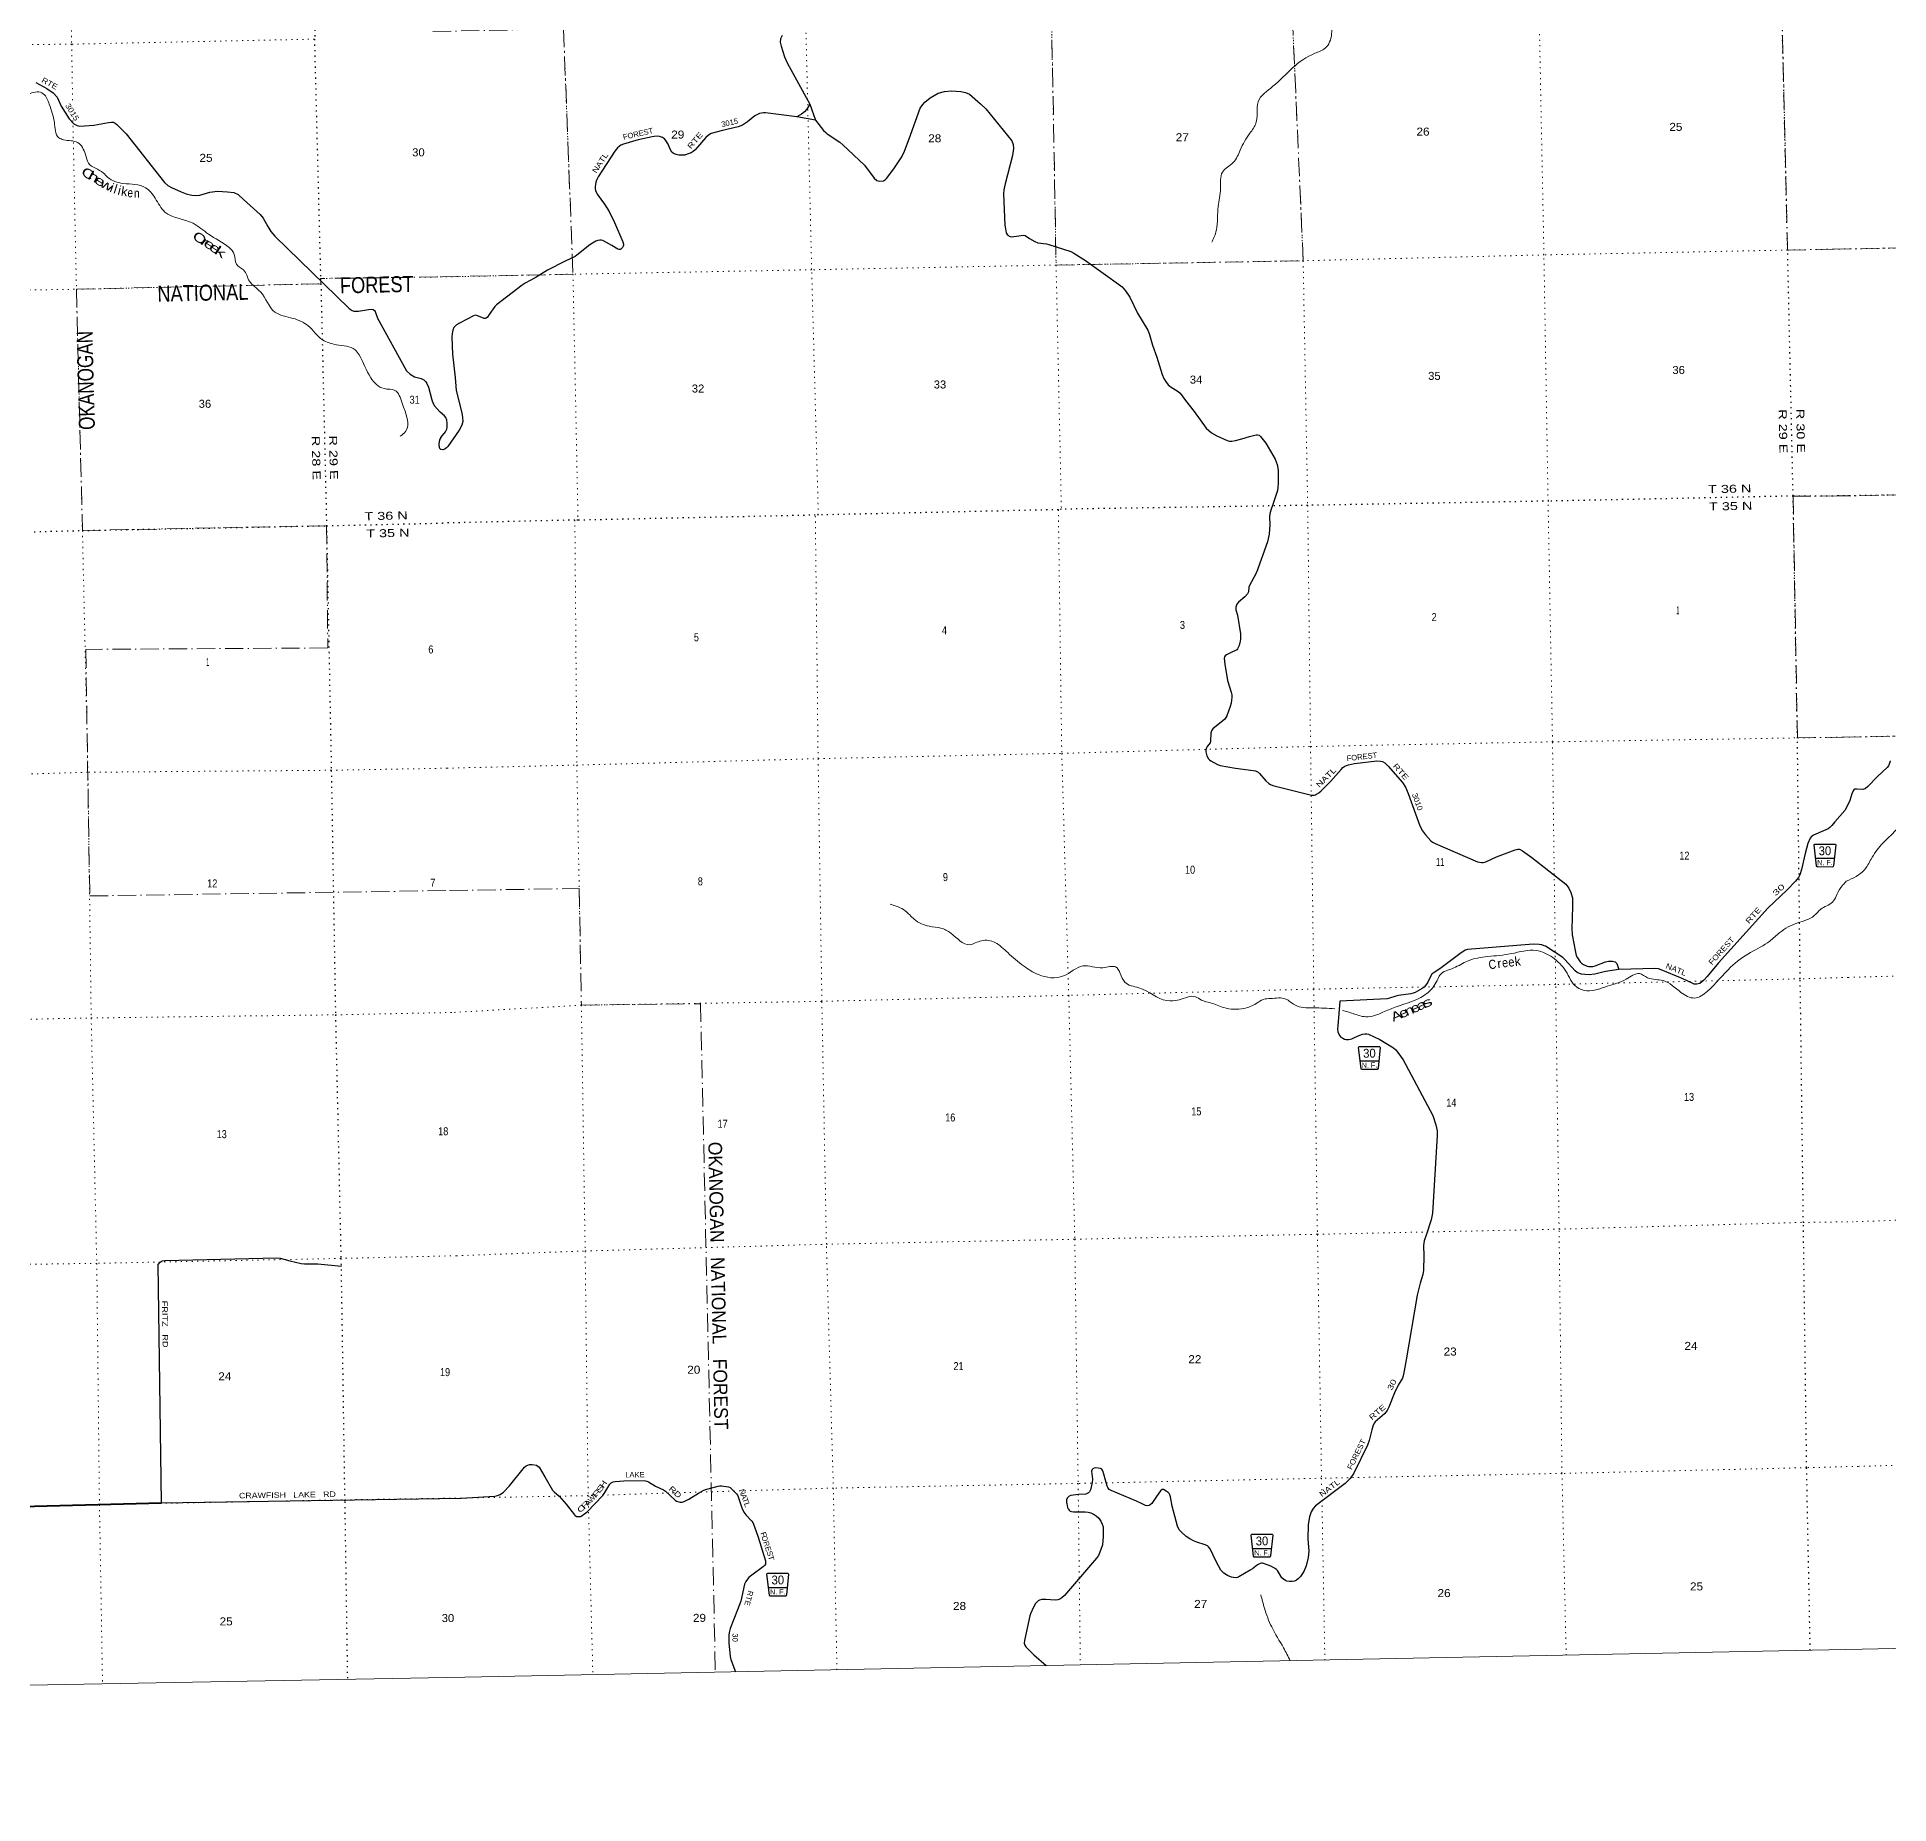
# Model space of a CAD drawing. Header units: feet. Extents: x 242557 to 489137, y 368785 to 557307.
# Drawn here: x 418652 to 459159, y 368785 to 407420 of the extents above; entities that cross this region are included whole.
import ezdxf
from ezdxf.enums import TextEntityAlignment as Align

# ---------------------------------------------------------------- set-up
doc = ezdxf.new("R2010")
doc.units = ezdxf.units.FT
doc.header["$LTSCALE"] = 80
doc.linetypes.add('DOT_DASHED', pattern=[7.7, 5, -1.2, 0.3, -1.2])
doc.linetypes.add('DOTTED', pattern=[1.5, 0.3, -1.2])
for name, color, linetype, lineweight in [('26', 7, 'Continuous', 40), ('29', 7, 'Continuous', 25), ('30', 7, 'Continuous', 35), ('39', 7, 'Continuous', 13), ('4', 7, 'Continuous', 13), ('41', 7, 'Continuous', 13), ('44', 7, 'DOT_DASHED', 13), ('6', 7, 'DOTTED', 25), ('7', 7, 'DOTTED', 13)]:
    doc.layers.add(name, color=color, linetype=linetype, lineweight=lineweight)

msp = doc.modelspace()

# ---------------------------------------------------------------- linework, layer by layer
at = {"layer": '26'}
msp.add_lwpolyline([(414427.84, 375190.8), (421376.41, 375369.03)], dxfattribs=at)
at = {"layer": '29'}
msp.add_line((421376.41, 375369.03), (427927.47, 375473.75), dxfattribs=at)
for points in [[(434946.5, 407453.34), (434915.72, 407379.77), (434909.16, 407306.49), (434931.14, 407218.6), (434999.1, 406984.37), (435057.66, 406856.54), (435556.65, 405949.43)], [(418622.11, 406422.55), (418864.08, 406291.97), (419005.15, 406203.56), (419093.38, 406108.4), (419179.66, 405911.5), (419355.18, 405628.96), (419454.87, 405523.8), (419530.62, 405485.91), (419589.8, 405471.85), (419896.27, 405491.15), (420211.63, 405553.21), (420278.58, 405559.34), (420316.45, 405559.34), (420363.78, 405538.01), (420396.65, 405509.47), (420598.33, 405302.65), (421442.01, 404236.27), (421514.13, 404173.77), (421589.88, 404131.14), (421802.9, 404036.4), (421916.51, 403993.76), (422034.86, 403965.34), (422148.62, 403957), (422210.01, 403960.61), (422431.42, 404027.98), (422598.19, 404050.61), (422820.94, 404038.19), (422956.69, 404022.96), (423052.65, 403979.55), (423168.96, 403871.09), (423535.71, 403538.97), (423597.05, 403460.86), (423696.48, 403278.11), (423762.74, 403167.16), (423849.79, 403067.51), (425477.46, 401482.2), (425547.42, 401442.9), (425582.93, 401427.52), (425618.43, 401423.96), (425682.93, 401429.1), (425900.05, 401465.34), (425968.74, 401471.33), (426006.62, 401464.22), (426032.65, 401444.1), (426049.22, 401419.22), (426101.33, 401272.66), (426735.24, 400123.83), (426811.38, 400047.86), (426908.61, 399990.75), (427057.14, 399951.73), (427109.61, 399924.7), (427152.22, 399877.33), (427180.62, 399844.17), (427211.9, 399761.38), (427290.23, 399487.41), (427317.9, 399408.37), (427346.41, 399356.09), (427470.18, 399217.18)], [(435556.65, 405949.43), (435678.84, 405601.38), (435267.58, 405676.73)], [(435556.65, 405949.43), (435486.7, 405845.11), (435434.86, 405786.45), (435373.09, 405736.16), (435267.58, 405676.73)], [(435678.84, 405601.38), (435856.01, 405379.78), (435903.35, 405332.41), (435933.21, 405303.5), (436209.47, 405119.34), (436279.7, 405060.03), (436750.52, 404621.42), (436960.26, 404334.4), (437018.2, 404286.71), (437048.97, 404272.5), (437084.72, 404269.21), (437164.96, 404277.24), (437202.83, 404298.55), (437232.95, 404323.86), (437391.99, 404540.4), (437567.34, 404803.05), (437628.31, 404924.73), (437727.77, 405192.13), (437970.35, 405861.44), (438026.53, 405947.05), (438069.14, 405994.42), (438189.74, 406087.75), (438362.64, 406193.38), (438501.68, 406229.8), (438651.42, 406240.75), (438859.71, 406226.54), (438959.12, 406207.59), (439043.85, 406168.22), (439288.25, 405962.96), (439404.11, 405849.95), (439972.97, 405151.94), (440005.33, 405068.33), (440010.75, 404983.33), (439987.63, 404831.19), (439824.75, 404212.58), (439797.03, 404080.66), (439792.96, 403991.52), (439823.15, 403307.61), (439829.34, 403272.83)], [(435267.58, 405676.73), (434582.52, 405762.22), (434539.91, 405759.84), (434452.79, 405744.82), (434407.36, 405724.32), (434352.89, 405695.57), (434190.05, 405565.78), (434085.45, 405494.57), (433988.43, 405457.12), (433644.91, 405378.83), (433400.1, 405309.36), (433337.49, 405274.3), (433280.77, 405223.2), (433044.1, 404953.99), (433003.75, 404920.21), (432958.78, 404890.6), (432874.55, 404856.33), (432819.13, 404839.68), (432774.15, 404833.75), (432693.3, 404837.12), (432629.77, 404849.15), (432570.59, 404876.39), (432537.45, 404904.81), (432496.79, 404970.99), (432454.29, 405074.84), (432407.28, 405157.06), (432376.5, 405192.59), (432334.18, 405222.97), (432267.61, 405248.25), (432213.18, 405251.8), (432152.02, 405248.17), (432104.3, 405241.15), (431800.38, 405171.67), (431479.42, 405077.72), (431423.39, 405052.05), (431351.6, 404999.56), (431290.73, 404927.14), (430924.84, 404365.47), (430897.14, 404306.77), (430875.84, 404244), (430862.71, 404147.6), (430861.64, 404103.08), (430868.74, 404063.99), (430906.46, 403983.19), (431060.25, 403767.32), (431164.46, 403606.63), (431280.51, 403361.43), (431464.79, 402938.36), (431477.06, 402891.59), (431477.06, 402870.27), (431472.33, 402846.59), (431459.13, 402821.05), (431439.19, 402794.48), (431413.15, 402777.9), (431384.75, 402773.17), (431357.04, 402779.81), (431226.2, 402860.99), (431026.2, 402968.51), (430991.83, 402978.04), (430963.43, 402976.86), (430918.45, 402969.75), (430875.12, 402954.18), (430797.74, 402915.28), (430739.4, 402879.68), (430461.63, 402648.82), (430419.78, 402620.27), (430199.88, 402517.16), (429815.46, 402320.78), (429756.55, 402286.6), (429549.42, 402151.53), (429330.23, 402041.3), (429261.93, 401998.05), (428700.62, 401566.41), (428666.11, 401526.9), (428544.57, 401351.8), (428501.79, 401297.59), (428475.76, 401273.9), (428451.47, 401266.38), (428428.42, 401269.17), (428311.2, 401314.97), (428265.1, 401330.75), (428236.69, 401335.49), (428201.99, 401326.06), (428056.23, 401249.26), (427892.33, 401161.81)], [(439829.34, 403272.83), (439852.82, 403140.79), (439872.77, 403101.28), (439891.71, 403085.88), (439917.75, 403065.75), (439955.54, 403052.77), (440076.32, 403068.27), (440231.27, 403090.79), (440265.68, 403083.51), (440361.94, 403017.69), (440478.72, 402947.32), (440545.56, 402921.83), (440729.62, 402895.22), (440784.58, 402880.04), (441262.01, 402727.77), (441330.83, 402692.71), (441582.9, 402532.74), (442355.74, 401982.16), (442383.92, 401955.24), (442422.01, 401915.84), (442462.25, 401870.84), (442556.03, 401731.81), (442724.62, 401385.06), (442946.24, 401011.52), (442975.89, 400941.2), (443051.96, 400679.18), (443144.09, 400419.17), (443258.79, 400042.64), (443300.18, 399957.09), (443335.68, 399897.87), (443394.85, 399814.97), (443435.81, 399776.92), (443613.62, 399668.78), (443655.22, 399630.23), (443775.11, 399471.31), (443961.67, 399232.12), (444225.48, 398867.84), (444339.27, 398765.71), (444459.09, 398696.63), (444680.12, 398599.91), (444736.93, 398585.7), (444788.35, 398584.65), (444864.74, 398595.17), (445001.26, 398635.05), (445173.37, 398684.29)], [(427892.33, 401161.81), (427827.21, 401127.06), (427808.75, 401113.06), (427770.4, 401070.21), (427748.29, 401010.37), (427730.16, 400937.57), (427727.2, 400858.29), (427740.96, 400482.97), (427795.75, 399977.51), (427815.71, 399693.26), (427944.84, 399204.01), (427959.76, 399100.8), (427962.13, 399013.16), (427946.33, 398935.41), (427885.99, 398826.66), (427639, 398470.31), (427609.46, 398439.99), (427576.32, 398415.11), (427552.65, 398402.09), (427528.98, 398397.35), (427485.84, 398404.41)], [(427480.87, 398662.07), (427583.42, 398789.34), (427617.09, 398849.44), (427626.02, 398892.37), (427626.02, 398970.53), (427614.18, 399041.58), (427595.25, 399100.8), (427566.84, 399136.32), (427470.18, 399217.18)], [(427480.87, 398662.07), (427460.33, 398623.54), (427446.13, 398576.17), (427442.68, 398510.91), (427450.87, 398444.72), (427457.97, 398429.32), (427485.84, 398404.41)], [(445173.37, 398684.29), (445314.28, 398724.6), (445347.6, 398723.08), (445380.74, 398713.6), (445413.99, 398684.97), (445530.06, 398536.73), (445735.04, 398186.96), (445778.39, 398071.74), (445798.52, 397946.35), (445802.06, 397673.82), (445792.6, 397569.61), (445781.37, 397503.51), (445684.64, 397201.86), (445636.38, 397072.22), (445614.15, 396997.89), (445607.97, 396925.37), (445614.92, 396763.6), (445603.24, 396551.14), (445568.25, 396382.56), (445323.66, 395713.18), (445158.54, 395399.51), (445146.66, 395290.1), (445129.84, 395243.71), (445070.19, 395180.91), (444931.27, 395065.93), (444893.14, 395016.33), (444873.04, 394953.2), (444874.2, 394897.91), (444908.92, 394778.47), (444971.72, 394374.23), (444978.35, 394254.86), (444971.25, 394209.86), (444942.73, 394114.87), (444926.28, 394068.92), (444912.08, 394039.32), (444892.15, 394022.56), (444756.27, 393956.14), (444665.91, 393914.97), (444636.57, 393888.15), (444623.31, 393866.42), (444618.57, 393839.18), (444634.16, 393710.33), (444694.03, 393350.44), (444773.89, 393098.17), (444784.26, 393036.26), (444784.26, 392980.59), (444779.53, 392920.2), (444768.74, 392857.66), (444746.39, 392780.46), (444673.01, 392576.77), (444656.44, 392541.24), (444624.71, 392500.14), (444447.92, 392361.88), (444370.04, 392290.17), (444344, 392252.28), (444324.07, 392200.86), (444319.57, 392027.02), (444308.5, 391990.56), (444249.32, 391909.92), (444220.93, 391855.56), (444216.19, 391827.14), (444215.37, 391793.84), (444242.23, 391701.6), (444277.73, 391640.02), (444299.04, 391617.53), (444324.37, 391596.92), (444469.46, 391515.68), (444528.32, 391493.55), (444866.68, 391430.3), (445253.12, 391384.56), (445300.27, 391372.4), (445331.05, 391360.55), (445359.45, 391343.97), (445389.72, 391317.69), (445526.3, 391153.86), (445591.41, 391095.28), (445629.28, 391073.96), (445683.82, 391051.21), (446525.62, 390846.52), (446566.61, 390843.04), (446583.18, 390845.41), (446613.95, 390850.14), (446639.99, 390864.36), (446684.96, 390892.78), (446737.7, 390937.29), (446945.36, 391145.09), (447177.39, 391404.98)], [(447177.39, 391404.98), (447212.8, 391444.64), (447257.48, 391474.99), (447293.28, 391493.21), (447340.62, 391509.79), (447470.18, 391535.48), (447956.04, 391590.31), (448036.25, 391587.68), (448081.49, 391576.1), (448131.19, 391547.68), (448204.06, 391475.22), (448518.22, 391116.39), (448580.92, 391019.51), (448642.17, 390879.49), (448894.91, 390169.5), (448952.55, 390066.19), (449024.04, 389975.16), (449139.54, 389845.92), (449175.04, 389817.5), (449231.84, 389783.03), (450160.29, 389388.87), (450202.32, 389375.77), (450244.92, 389368.67), (450285.16, 389368.67), (450341.96, 389387.89), (450577.99, 389491.45), (450986.51, 389648.32), (451037.87, 389663.55), (451073.37, 389658.82), (451094.67, 389654.08), (451144.39, 389626.48)], [(459182.59, 391590.3), (459182.52, 391589.95), (459165.59, 391520.95), (459146.66, 391481.87), (459118.07, 391445.1), (458907.06, 391250.49), (458698.46, 391029.68), (458635.38, 390982.1), (458611.71, 390972.62), (458584.35, 390968.54), (458455.48, 390977.36), (458414.82, 390970.78), (458391.57, 390956.04), (458377.37, 390939.46), (458347.7, 390870.3), (458303.99, 390723.92), (458276.11, 390662.68), (458191.84, 390508.89)], [(458191.84, 390508.89), (457975.46, 390262.03), (457906.83, 390178.69), (457869.06, 390135.84), (457831.09, 390107.64), (457725.2, 390065.16), (457505.13, 389970.12), (457461.84, 389941.84), (457433.44, 389899.21), (457387.75, 389789.09), (457325.71, 389567.18), (457248.12, 389217.59), (457210.94, 389098.65), (457182.54, 389044.17), (457116.09, 388963.42), (456934.37, 388770.48), (456510.62, 388372.82), (456303.37, 388144.83), (455431.19, 387175.11), (455185.06, 386875.33), (455109.07, 386798.81), (455019.12, 386727.75), (454957.58, 386708.81), (454900.77, 386713.54), (454857.07, 386728.8), (454636.89, 386835.75), (454176.91, 387022.85), (454114.94, 387042.76), (454041.14, 387049.35), (453248.35, 387029.18)], [(451144.39, 389626.48), (451349.17, 389482.74), (452087.87, 388893.4), (452157.44, 388810.88), (452200.04, 388716.14), (452237.92, 388597.72), (452237.92, 388498.24), (452238.65, 388431.02), (452230.54, 388137.9), (452222.63, 387933.67), (452233.18, 387792.42), (452299.93, 387412.68), (452320.77, 387336.48), (452346.8, 387285.55), (452403.17, 387201.46), (452432.02, 387168.32), (452474.61, 387138.71), (452558.51, 387106.83), (452597.71, 387097.26), (452649.77, 387096.07), (452680.55, 387097.26), (452735.98, 387113.82), (452960.28, 387198.87), (453023.76, 387213.32), (453111.36, 387213.2), (453170.5, 387195.55), (453203.21, 387163.25), (453248.35, 387029.18)], [(449774.1, 387375.31), (449769.79, 387372.17), (449334.54, 387042.86), (449186.91, 386951.59), (449170.34, 386937.38), (449153.43, 386918.62), (449074.08, 386752.79), (449023.59, 386679.21), (448990.45, 386643.68), (448945.74, 386613.86), (448796.36, 386529.99), (448753.75, 386513.41), (448699.91, 386495.89), (448429.48, 386462.49), (448373.88, 386450.4), (448237.76, 386403.28), (448183.33, 386392.55), (447145.07, 386335.22), (447102.75, 385800.6)], [(451288.37, 387577), (449939.42, 387465.79), (449899.37, 387456.09), (449887.53, 387450.16), (449863.86, 387440.69), (449774.1, 387375.31)], [(453248.35, 387029.18), (452956.61, 386984.66), (452727.6, 386931.79), (452602.45, 386917.24), (452507.82, 386921.6), (452434.39, 386931.45), (452387.05, 386945.66), (452342.08, 386966.98), (452298.35, 386998.55), (452071.15, 387250.74), (452027.27, 387291.47), (451643.82, 387540.16), (451618.93, 387551.17), (451565.71, 387570.95), (451511.27, 387580.43), (451386.13, 387585.06), (451288.37, 387577)], [(447102.75, 385800.6), (447096.99, 385727.9), (447103.99, 385669.05), (447118.19, 385628.78), (447148.96, 385581.41), (447173.22, 385554.3), (447210.5, 385526.94), (447248.37, 385507.99), (447283.88, 385503.25), (447339.79, 385502.4), (447406.96, 385515.09), (447442.46, 385526.94), (447552.07, 385583.08), (447643.66, 385616.94), (447691, 385624.05), (447738.96, 385622.65), (447771.47, 385614.57), (448021.96, 385503.32), (448322.51, 385315.8), (448372.69, 385272.33), (448420.03, 385215.48), (448529.66, 385056.98), (449184.43, 383837.1), (449249.17, 383632.89), (449274.51, 383505.4), (449274.07, 383403.31), (449175.1, 381700.58), (449148.46, 381559.66), (449043.98, 381241.63), (448990.47, 381098.98), (448976.42, 380993.31), (448985.06, 380769.34), (448977.41, 380454.02), (448962.07, 380362.36), (448904.5, 380171.21), (448839.25, 379908.82), (448597.41, 378497.61)], [(421376.41, 375369.03), (421303.67, 380582.48), (421341.39, 380634.47), (421388.73, 380662.89), (421446.63, 380670.56), (423899, 380728), (423968.71, 380719.73), (424177.5, 380663.42), (424427.9, 380606.05), (424502.47, 380598.53), (424631.46, 380591.84), (424730.75, 380596.78), (424792.41, 380596.57), (425309.88, 380543.22)], [(448597.41, 378497.61), (448541.87, 378173.48), (448517.08, 378093.31), (448425.57, 377939.95), (448342.19, 377774), (448219.39, 377463.54), (448185.71, 377387.49), (448125.55, 377315.48), (447923.29, 377140.15), (447906.4, 377117.48), (447878, 377065.37), (447848.18, 376964.33), (447786.34, 376732.33), (447754.91, 376627.2), (447453.82, 376020.1), (447371.46, 375902.43), (447264.78, 375790.6), (446618.86, 375301.88), (446566.69, 375246.34), (446522.59, 375173.96), (446486.22, 375061.6), (446457.71, 374893.39), (446448, 374580.03), (446467.68, 374309.92), (446453.08, 374171.03), (446410.47, 373993.4), (446359.68, 373868.57), (446287.39, 373761.28), (446241.8, 373711.76), (446199.82, 373679.57), (446154.84, 373657.07), (446105.14, 373646.41), (446047.38, 373645.72), (445991.52, 373658.26), (445956.01, 373671.28), (445922.88, 373691.42), (445882.13, 373731.99), (445783.23, 373888), (445759.42, 373908.33), (445716.95, 373942.48), (445638.84, 373981.71), (445496.82, 374037.22), (445459.87, 374047.4), (445432.92, 374049.06), (445402.14, 374044.33), (445343.54, 374011.83), (445238.82, 373925.9), (445188.53, 373894.38), (444938.23, 373749.45), (444909.82, 373737.61), (444883.79, 373731.69), (444819.88, 373737.61), (444777.27, 373747.08), (444688.24, 373783.42), (444611.58, 373829.98), (444571.35, 373865.51), (444544.59, 373898.57), (444445.93, 374083.66), (444314.98, 374366.83), (444277.84, 374409.09), (444256.54, 374428.04), (444204.27, 374450.58), (444019.38, 374510.05), (443948.84, 374538.18), (443868.36, 374583.18), (443786.69, 374636.85), (443681.37, 374727.66), (443636.4, 374782.13), (443596.38, 374861.79), (443478.41, 375298.83), (443442.04, 375497.78), (443418.65, 375562.56), (443394.98, 375595.72), (443352.64, 375624.56), (443288.46, 375659.67), (443260.06, 375659.67), (443227.29, 375635.19), (443139.05, 375509.5), (443035.29, 375353.09), (442999.69, 375323.34), (442978.39, 375311.5), (442940.52, 375304.39), (442894.83, 375312.8), (442821.16, 375347.25)], [(427927.47, 375473.75), (428661.74, 375518.22), (428723.28, 375527.7), (428781.85, 375552.08), (428855.83, 375603.49), (428983.87, 375739.53), (429316.6, 376146.76), (429352.9, 376177.86), (429386.04, 376195.62), (429426.27, 376206.28), (429482.9, 376205.95), (429575.39, 376190.89), (429606.17, 376173.12), (429631.44, 376147.49), (429756.87, 375936.89), (429928.08, 375647.31), (429961.35, 375611.35), (430072.35, 375513.46), (430227.28, 375340.04), (430409.73, 375104.78), (430422.79, 375089.52), (430453.56, 375072.94), (430511.37, 375069.25), (430536.4, 375072.94), (430571.91, 375089.52), (430686.89, 375171.12), (431030.67, 375532.2), (431073.71, 375594.01), (431183.07, 375776.83), (431208.63, 375804.81), (431227.56, 375816.66), (431253.6, 375828.5), (431298.9, 375836.63), (431488.27, 375854.05), (431928.2, 375855.74), (431991.04, 375843.88), (432027.61, 375827.32), (432180.96, 375736.08), (432351.89, 375655.6), (432395.17, 375624.92), (432611.07, 375431), (432640.67, 375409.27), (432688.01, 375387.95), (432718.78, 375380.85), (432765.45, 375382.8), (432808.72, 375395.06), (432905.33, 375451.35), (433120.7, 375578.57), (433237.15, 375646.12), (433304.49, 375670.57), (433547.23, 375737.31), (433585.11, 375740.86), (433621.96, 375740.05), (433779.2, 375718.36), (433809.97, 375704.15), (433837.02, 375685.48), (433951.99, 375566.77), (433970.94, 375533.62), (433986.07, 375503.82), (434065.68, 375263.65), (434112.96, 375168.86), (434153.64, 375108.56), (434287.74, 374966.88), (434307.05, 374939.11), (434346.71, 374847.34), (434426.03, 374621.31), (434586.12, 374098.59), (434588.73, 374049.73), (434584, 374026.04), (434572.16, 374004.73), (434542.26, 373974.15), (434257.95, 373764.2), (434224.22, 373733.53), (434188.71, 373696.82), (434155.57, 373647.08), (434128.3, 373590.9), (434043.14, 373216.86), (433972.28, 373031.06), (433809.19, 372618.47), (433791.07, 372531.5), (433786.33, 372465.18), (433785.32, 372306.74), (433814.74, 372009.24), (433829.1, 371944.38), (433925.66, 371675.65)], [(442821.16, 375347.25), (442703.27, 375402.37), (442143.37, 375639.19), (442102.61, 375663.23), (442086.04, 375682.18), (442071.84, 375701.13), (442058.63, 375735.8), (441986.63, 375998.39), (441965.33, 376068.25), (441939.29, 376106.15), (441911.4, 376123.54), (441812.27, 376134.9), (441773.6, 376127.46), (441745.2, 376110.88), (441731, 376096.67), (441718.88, 376063.61), (441734.54, 375890.34), (441728.63, 375814.82), (441690.98, 375652.79), (441674.19, 375608.76), (441652.89, 375589.81), (441619.75, 375570.86), (441589.93, 375561.09), (441422.68, 375548.32), (441267.07, 375527.04), (441229.2, 375515.2), (441205.78, 375495.8), (441184.23, 375470.2), (441172.39, 375434.67), (441172.39, 375377.83), (441174.43, 375351.51), (441193.69, 375268.88), (441205.53, 375238.08), (441210.26, 375230.98), (441224.47, 375212.03), (441252.87, 375188.35), (441276.54, 375178.87), (441321.42, 375171.81), (441575.71, 375172.86), (441641.06, 375168.22), (441700.23, 375154.01), (441772.66, 375115.76), (441820.95, 375082.95), (441873.02, 375030.85), (441920.36, 374969.27), (441950.65, 374900.57), (441967.7, 374846.1), (441970.07, 374786.89), (441968.19, 374636.45), (441953.5, 374452.93), (441921.59, 374350.34), (441887.22, 374256.34), (441868.29, 374217.27), (441822.61, 374157.7), (441122.77, 373346.31), (441068.26, 373294.73), (441025.65, 373266.31), (440980.68, 373247.36), (440923.05, 373243.76), (440716.92, 373256.18), (440630.37, 373254.47), (440580.66, 373242.63), (440546.04, 373223.11)], [(440546.04, 373223.11), (440493.08, 373169.2), (440445.86, 373089.02), (440380.31, 372939.73), (440367.64, 372895.64), (440246.89, 372360.32), (440244.56, 372303.51), (440246.93, 372277.46), (440258.76, 372253.77), (440280.05, 372219.85), (440453.22, 372042.91), (440722.7, 371811.46)]]:
    msp.add_lwpolyline(points, dxfattribs=at)
at = {"layer": '30', "lineweight": 25}
for p, q in [((457559.96, 389463.11), (457965.03, 389463.11)), ((447596.21, 385035.08), (448001.28, 385035.08)), ((445246.56, 374370.95), (445651.63, 374370.95)), ((434655.46, 373518.17), (435060.53, 373518.17))]:
    msp.add_line(p, q, dxfattribs=at)
for points in [[(457605.81, 389272.56), (457586.83, 389274.67), (457575.59, 389294.36), (457520.06, 389755.02), (457525.68, 389766.27), (457539.74, 389774.71), (457981.14, 389773.3), (457988.17, 389769.08), (457995.2, 389753.61), (457948.1, 389299.99), (457938.96, 389281), (457928.43, 389271.85)], [(447642.06, 384844.53), (447623.08, 384846.64), (447611.84, 384866.33), (447556.31, 385326.99), (447561.93, 385338.24), (447575.99, 385346.68), (448017.39, 385345.27), (448024.42, 385341.05), (448031.45, 385325.58), (447984.35, 384871.96), (447975.21, 384852.97), (447964.68, 384843.82)], [(445292.41, 374180.4), (445273.43, 374182.51), (445262.19, 374202.2), (445206.66, 374662.86), (445212.28, 374674.11), (445226.34, 374682.55), (445667.74, 374681.14), (445674.77, 374676.92), (445681.8, 374661.45), (445634.7, 374207.83), (445625.56, 374188.84), (445615.03, 374179.69)], [(434701.31, 373327.62), (434682.33, 373329.73), (434671.09, 373349.42), (434615.56, 373810.08), (434621.18, 373821.33), (434635.24, 373829.77), (435076.64, 373828.36), (435083.67, 373824.14), (435090.7, 373808.67), (435043.6, 373355.05), (435034.46, 373336.06), (435023.93, 373326.91)]]:
    msp.add_lwpolyline(points, close=True, dxfattribs=at)
at = {"layer": '39'}
for points in [[(453868.78, 417081.84), (453993.49, 416910.76), (453997.96, 416863.85), (453847.8, 416571.55), (453647.01, 416368), (453474.08, 416258.24), (453291.94, 416113.84), (452865.95, 416021.65), (452716.02, 415882.16), (452563.86, 415673.83), (452215.75, 415462.34), (451919, 415373.57), (451662.53, 415289.91), (451540.81, 415076.32), (451407.25, 414929.17), (451198.48, 414567.63), (450870.61, 414200.92), (450730.34, 413770.4), (450668.03, 413526.02), (450589.62, 413202.32), (450337.17, 412965.04), (450160.66, 412683.25), (449920.6, 412436.18), (449708.32, 412054.33), (449351.68, 411474.46), (449200.82, 410985), (449108.74, 410489), (449070.28, 410028.82), (448894.62, 409791.55), (448745.55, 409619.71), (448705.41, 409454.8), (448736.57, 409036.91), (448496.56, 408787.82), (448402.16, 408534.5), (448264.13, 408326.54), (447919.17, 408226.39), (447632.84, 408202.63), (447436.89, 408045.73), (447181.16, 408010.64), (446999.46, 407850.08), (446968.55, 407487.18), (446825.2, 407173.9), (446601.73, 407064.82), (446113, 406744.42), (445685.01, 406342.7), (445362.41, 406006.47), (445337.09, 405738.79), (445314.06, 405537.92), (445182.36, 405320.02), (444967.79, 404948.22), (444817.27, 404677.23), (444580.29, 404466.65), (444539.23, 404105.51), (444484.84, 403713.68), (444447.75, 403200.93), (444395.39, 403039.74), (444349.58, 402937.39)], [(412157.79, 407133.99), (412410.88, 407020.37), (412786.19, 407134.12), (413035.77, 407087.19), (413203.05, 407287.26), (413617.83, 407262.3), (413878.79, 407067.93), (414248.51, 406708.1), (414477.57, 406494.8), (414899.85, 406405.26), (415175.41, 406371.06), (415392.94, 406402.31), (415592.26, 406344.13), (415887.11, 406350.83), (416199.18, 406220.35), (416595.9, 406008.84), (417039.28, 405879.31), (417328.2, 405970.86), (417576.12, 406178.83), (417716.02, 406157.74), (417976.1, 406092.84), (418503.46, 406183.74), (418652.14, 406221.52), (418788.45, 406180.11), (418918.86, 405950.4), (419030.67, 405558.4), (419129.19, 405218.71), (419233.22, 405174.54), (419539.71, 405112.72), (419709.17, 404853.54), (419778.14, 404660.88), (420100.09, 404449.69), (420199.29, 404350.78), (420531.55, 404220.75), (421026.72, 404124.78), (421233.87, 403896.82), (421448.76, 403594.17), (422064.49, 403347.17), (422401.12, 403112.03), (422852.25, 402816.78), (422964.7, 402667.59), (423011.85, 402456.22), (423166.26, 402328.22), (423296.98, 402084.35), (423536.63, 401849.03), (423851.62, 401407.03), (424250.75, 401268.41), (424581.72, 401105.98), (424895.7, 400799.51), (425201.16, 400693.16), (425607.78, 400581.01), (425697.16, 400469.74), (425950.8, 399969.69), (426240.98, 399733.49), (426478.27, 399694.38), (426640.14, 399412.78), (426714.52, 398797.37), (426597.71, 398689.5)], [(458225.36, 388959.14), (458621.26, 389209.72), (458767.77, 389442.72), (458992.51, 389761), (459527.01, 390392.03), (459579.14, 390739.52), (459622.83, 390965.38), (459764.26, 391232.61), (459877.55, 391561.71), (460055.93, 391809.82), (460137.53, 392050.98), (460344.41, 392291.86), (460557.77, 392518.77), (460646.78, 392782.4), (460794.51, 393041.73), (460906.15, 393291.88), (460955.04, 393612.98), (460969.92, 393922.93), (461094.7, 394072.33), (461249.89, 394151.84), (461291.54, 394325.79)], [(447203.46, 386137.11), (447436.93, 386068.24), (447717.68, 385996.78), (448090.96, 386095.66), (448354.82, 386205.81), (449078.84, 386526.78), (449275.35, 386790.4), (449336.68, 386909.43), (449637.75, 387065.07), (449940.94, 387216.71), (450385.01, 387313.42), (450896.61, 387377.54), (451446.49, 387446.71), (451804.18, 387292.33), (452090.8, 386996.5), (452324.23, 386648.7), (452552.73, 386565.74), (452994.73, 386664.42), (453411.01, 386819.06), (453704.89, 386940.12), (453881, 386851.73), (454218.13, 386787.84), (454608.81, 386531.17), (454905.07, 386407.53), (455184.19, 386552.47), (455695.68, 387083.84), (456129.88, 387402.8), (456549.72, 387652.6), (456769.16, 387838.44), (457161.69, 388051.11), (457525.36, 388208.4), (457665.14, 388349.65), (457921.83, 388502.09), (458003.3, 388631.68), (458107.32, 388826.59), (458152.39, 388880.38), (458225.36, 388959.14)], [(437312.69, 388456.13), (437641.73, 388315.15), (437838.56, 388130.22), (438169.99, 387975.15), (438421.62, 387935.29), (438636.68, 387825.68), (439047.45, 387573.59), (439309.88, 387661.45), (439603.91, 387622.71), (439882.57, 387399.49), (440231.69, 387109.36), (440553.93, 386919.66), (441104.38, 386889.73), (441527.04, 387109.27), (441966.63, 387068.31), (442242.97, 387087.77), (442441.59, 386757.24), (442752.09, 386629.94), (443365.65, 386350.85), (443629.93, 386367.96), (443987.91, 386434.08), (444119.11, 386362.71), (444320.78, 386301.3), (444608.43, 386197.66), (445051.43, 386181.07), (445317.41, 386287.22), (445476.69, 386378.42), (445631.81, 386396.69), (445965.55, 386385.29), (446162.96, 386254.99), (446562.69, 386192.75), (447041.86, 386172.03)], [(445419.92, 373354.26), (445498.12, 373069.1), (445658.52, 372654.63), (445914.95, 372200.23), (446061.87, 371914.17)]]:
    msp.add_spline(points, degree=3, dxfattribs=at)
at = {"layer": '4'}
msp.add_lwpolyline([(485083.98, 556942.67), (489136.84, 372822.34), (458570.27, 372170.54), (428006.14, 371560.78), (397437.89, 370993.07), (366865.59, 370467.41), (336295.9, 369983.81), (305725.57, 369542.24), (275154.65, 369142.74), (244583.23, 368785.28), (242556.67, 552939.07)], dxfattribs=at)
msp.add_lwpolyline([(485083.98, 556942.67), (489136.84, 372822.34), (458570.27, 372170.54), (428006.14, 371560.78), (397437.89, 370993.07), (366865.59, 370467.41), (336295.9, 369983.81), (305725.57, 369542.24), (275154.65, 369142.74), (244583.23, 368785.28), (242556.67, 552939.07)], dxfattribs=at)
at = {"layer": '44'}
for points in [[(440660.97, 417829.42), (440941.24, 402434.43), (446345.72, 402528.32), (446108.39, 407892.75), (456816.68, 408070.87), (456942.25, 402761.24), (457938.59, 402781.15)], [(427309.88, 407540.08), (430166.88, 407596.3), (430374.43, 402234.31), (427413.24, 402173.48)], [(457938.59, 402781.15), (461944.13, 402852.56), (462018.96, 397453.21), (458049.95, 397384.64)], [(427413.24, 402173.48), (424852.81, 402141.24), (424860.61, 402024.13), (419513.27, 401905.49), (419644.5, 396629.97), (424983.99, 396734.33), (425011.77, 394062.62), (419717.62, 394029.72), (419804.18, 388638.29), (427671.62, 388758.23)], [(458049.95, 397384.64), (457062.85, 397382.83), (457157.38, 392096.43), (458158.79, 392110.75)], [(458158.79, 392110.75), (467488.22, 392301.54), (467376.36, 397551.03), (475484.93, 397714.54), (475489.62, 397615.98), (478017.26, 397659.14), (478089.59, 393250.03), (483426.89, 393339.6), (483751.1, 382651.5), (488918.62, 382735.72)], [(427671.62, 388758.23), (430509.73, 388802.12), (430558.44, 386249.82), (433165.11, 386283.13), (433489.03, 371667.13)]]:
    msp.add_lwpolyline(points, dxfattribs=at)
at = {"layer": '6'}
for points in [[(457436.53, 372147.17), (457358.72, 376138.11), (457286.99, 381496.58), (457218.03, 386826.8), (457156.87, 392090.47), (457062.85, 397382.83), (456942.25, 402761.24), (456816.68, 408070.87), (456752.57, 413377.61), (456631.39, 418152.55)], [(424608.65, 417516.29), (424667.93, 412777.74), (424667.93, 412621.46), (424728.69, 407458.39), (424718.47, 407373.18), (424852.81, 402141.24), (424860.61, 402024.13), (424983.99, 396734.33), (425087.86, 391387.51), (425179.08, 386040.02), (425298.12, 380713.4), (425380.58, 375396.05), (425440.78, 371511.58)], [(487108.96, 398000.25), (483298.73, 397933.47), (478155.03, 397797.19), (472680.98, 397641.66), (467376.36, 397551.03), (462018.96, 397453.21), (458049.95, 397384.64)], [(458049.95, 397384.64), (457062.85, 397382.83), (451720.45, 397272.53), (446444.51, 397179.39), (441057.18, 397095.43), (440990.75, 397085.58), (435740.39, 396969.42), (435675.11, 396965.08), (430484.47, 396855.99), (430415.7, 396858.22), (427516.88, 396792.34)], [(396985.12, 396125.98), (398277.09, 396161.59), (403586.83, 396268.21), (408981.12, 396388.9), (414270.62, 396497.08), (419644.5, 396629.97), (424983.99, 396734.33), (427516.88, 396792.34)]]:
    msp.add_lwpolyline(points, dxfattribs=at)
at = {"layer": '7'}
msp.add_line((424852.81, 402141.24), (427413.24, 402173.48), dxfattribs=at)
for points in [[(452098.66, 372037.93), (452006.73, 376016.66), (451943.66, 381353.1), (451868.11, 386703.37), (451799.78, 392009.34), (451702.22, 397274.07), (451611.64, 402658.33), (451506.52, 407981.21), (451407.97, 413282.65), (451335.02, 418044.13)], [(435740.39, 396969.42), (435595.1, 402331.42), (435467.2, 407674.24), (435378.95, 412969.56), (435294.49, 417723.47)], [(440660.97, 417829.42), (440745.54, 413054.58), (440842.69, 407784.25), (440941.24, 402434.43), (441057.18, 397095.43)], [(445920.96, 417934.59), (446013.46, 413164.11), (446108.39, 407892.75), (446345.72, 402528.32), (446444.51, 397179.39), (446507.9, 391907.68), (446578.25, 386601.77), (446658.1, 381241.49), (446747.36, 375907.77), (446820.75, 371931.19)], [(419200.8, 417413.41), (419321.82, 412602.01), (419408.78, 407264.54), (419429.57, 405961.1)], [(429954.03, 417619.28), (430081.27, 412857.64), (430166.88, 407596.3), (430374.43, 402234.31), (430484.47, 396855.99)], [(424718.47, 407373.18), (419408.78, 407264.54), (414076.32, 407213.51), (411922.48, 407175.17)], [(419435.41, 405594.93), (419513.27, 401905.49), (419644.5, 396629.97), (419764.69, 391339.26), (419836.17, 385971.09), (419958.09, 380606.08), (420016.75, 375329.15), (420084.21, 371409.69)], [(457938.59, 402781.15), (461944.13, 402852.56), (467229.53, 402928.98), (472564.38, 403024.47), (477883.51, 403105.34), (483181.11, 403230.06), (488465.25, 403332.27)], [(457938.59, 402781.15), (456942.25, 402761.24), (451619.77, 402656.53), (446345.72, 402528.32), (440941.24, 402434.43), (435595.1, 402331.42), (430374.43, 402234.31), (427413.24, 402173.48)], [(396890.49, 401416.98), (398233.9, 401439.36), (403545.93, 401533.89), (408842.33, 401694.84), (414165.71, 401824.03), (419513.27, 401905.49), (424860.61, 402024.13)], [(440990.75, 397085.58), (441065.72, 391757.54), (441218.55, 386465.95), (441350.22, 381133.34), (441423.49, 375793.12), (441471.83, 371824.28)], [(430415.7, 396858.22), (430459.1, 391501.02), (430558.44, 386249.82), (430640.55, 380876.12), (430705.95, 375527.6), (430809.09, 371615.01)], [(436147.6, 371719.15), (436069.53, 375669.59), (435917.08, 381023.9), (435818.3, 386335.12), (435735.84, 391640.71), (435675.11, 396965.08)], [(458158.79, 392110.75), (462129.37, 392190.31), (462232.37, 392194.06), (467488.22, 392301.54)], [(427620.1, 391432.94), (430459.1, 391501.02), (435735.84, 391640.71), (441065.72, 391757.54), (446507.9, 391907.68), (451799.78, 392009.34), (457164.84, 392094.73), (458158.79, 392110.75)], [(427620.1, 391432.94), (425087.86, 391387.51), (419756.77, 391343.94), (414405.59, 391180.93), (409047.02, 391089.39), (403676.69, 390981.39), (398356.37, 390805.73), (397080.17, 390809.93)], [(458267.17, 386858.81), (462343.77, 386968.84), (467624.37, 387121.38), (472953.96, 387257.18), (478258.53, 387351.77), (483604.84, 387473.2)], [(458267.17, 386858.81), (457218.03, 386826.8), (451868.11, 386703.37), (446578.25, 386601.77), (441218.55, 386465.95), (435812.25, 386334.96), (430558.44, 386249.82), (427722.98, 386091.35)], [(397175.66, 385471.1), (398442.43, 385508.71), (403807.4, 385675.26), (409193.93, 385781.61), (414556.81, 385861.11), (419836.17, 385971.09), (425179.08, 386040.02), (427722.98, 386091.35)], [(483766.36, 382124.01), (478369.73, 382000.36), (473084.48, 381867.92), (467744, 381758.09), (462431.72, 381651.13), (458377.41, 381516.36)], [(427825.42, 380772.27), (430640.55, 380876.12), (435917.08, 381023.9), (441350.22, 381133.34), (446658.1, 381241.49), (451943.66, 381353.1), (457278.81, 381500.41), (458377.41, 381516.36)], [(427825.42, 380772.27), (425298.12, 380713.4), (419958.09, 380606.08), (414621.33, 380533.24), (409286.63, 380458.43), (403921.25, 380310.07), (398535.12, 380185.53), (397271.22, 380128.1)], [(458487.8, 376167.29), (462557.85, 376273.87), (467882.12, 376452), (473192.26, 376562.94), (478500.5, 376669.77), (483902.76, 376807.76), (489046.58, 376923.26)], [(458487.8, 376167.29), (457358.72, 376138.11), (452006.83, 376012.61), (446747.36, 375907.77), (441423.49, 375793.12), (436070.97, 375691.88), (430705.95, 375527.6), (427927.47, 375473.75)], [(397366.47, 374801.91), (398698.19, 374878.11), (404011.88, 374988.87), (409343.38, 375116.22), (414676.62, 375196.57), (420025.47, 375330.89), (425384.83, 375435.2), (427927.47, 375473.75)]]:
    msp.add_lwpolyline(points, dxfattribs=at)

# ---------------------------------------------------------------- texts
at = {"layer": '30'}
for s, height, rotation, width, p in [('RTE', 120, 331.646, 1.15, (418900.19, 406352.02)), ('3015', 120, 301.849, 1.15, (419370.56, 405747.98)), ('RTE', 120, 48.68, 1.3, (433090.51, 405118.63)), ('NATL', 120, 56.918, 1.2, (431019.16, 404636.89)), ('NATL', 120, 45.019, 1.3, (446889.54, 391188.27)), ('RTE', 120, 311.203, 1.3, (448436.74, 391315.71)), ('3010', 120, 289.595, 1.1, (448788.97, 390678.78)), ('30', 194, 0.63, 0.95, (457759.79, 389530.73)), ('N. F.', 114.1, 0.63, 0.95, (457759.54, 389311.85)), ('30', 120, 43.181, 1.65, (456785.77, 388728.84)), ('RTE', 120, 48.031, 1.3, (456237.3, 388176.05)), ('FOREST', 120, 48.031, 1.15, (455538.77, 387396.77)), ('NATL', 120, 337.866, 1.15, (454480.63, 386974.88)), ('30', 194, 0.63, 0.95, (447796.04, 385102.7)), ('N. F.', 114.1, 0.63, 0.95, (447795.79, 384883.82)), ('FRITZ   RD', 120, 270.799, 1.25, (421391.91, 379275.58)), ('30', 120, 63.323, 1.35, (448340.41, 377926.38)), ('RTE', 120, 40.921, 1.3, (448008.47, 377306.64)), ('FOREST', 120, 63.621, 1.1, (447565.08, 376402)), ('CRAWFISH   LAKE   RD', 120, 0.916, 1.2, (424129.18, 375483.04)), ('F', 120, 46.406, 1.9, (430927.95, 375530.78)), ('I', 120, 50.149, 1.2, (430974.15, 375584.51)), ('S', 120, 57.113, 1.4, (431022.84, 375654.19)), ('H', 120, 56.113, 1.3, (431086.08, 375746.51)), ('RD', 120, 318.07, 1.3, (432571.1, 375560.99)), ('A', 120, 288.339, 1.1, (434058.06, 375487.37)), ('NATL', 120, 37.112, 1.25, (446958.87, 375644.84)), ('C', 120, 43.363, 1.6, (430596.89, 375201.52)), ('R', 120, 46.406, 1.65, (430687.37, 375289.57)), ('T', 120, 288.339, 1.2, (434090.51, 375403.63)), ('L', 120, 287.509, 1.2, (434127.78, 375308.15)), ('F', 120, 289.337, 1.15, (434490.4, 374657.52)), ('O', 120, 287.028, 0.95, (434512.45, 374571.22)), ('R', 120, 287.028, 0.95, (434551.22, 374455.3)), ('N. F.', 114.1, 0.63, 0.95, (445446.14, 374219.69)), ('30', 194, 0.63, 0.95, (445446.39, 374438.57)), ('T', 120, 287.028, 1.2, (434650.61, 374147.38)), ('N. F.', 114.1, 0.63, 0.95, (434855.04, 373366.91)), ('30', 194, 0.63, 0.95, (434855.29, 373585.79)), ('RTE', 120, 255.432, 1.05, (434163.37, 373298.66)), ('30', 120, 268.648, 1.05, (433862.51, 372424.67))]:
    msp.add_text(s, height=height, rotation=rotation, dxfattribs=dict(at, width=width)).set_placement(p, align=Align.CENTER)
for s, rotation, p in [('3015', 12.839, (433813.99, 405489.15)), ('FOREST', 12.877, (431809.75, 405245.61)), ('FOREST', 6.439, (447636.98, 391623.72)), ('LAKE', 0.22, (431729.34, 375924.98)), ('W', 46.406, (430825.6, 375421.03)), ('N', 289.918, (434022.83, 375589.22)), ('A', 46.406, (430740.14, 375330.71)), ('E', 287.028, (434586.95, 374344)), ('S', 287.028, (434623.53, 374244.8))]:
    msp.add_text(s, height=120, rotation=rotation, dxfattribs=at).set_placement(p, align=Align.CENTER)
at = {"layer": '41'}
for s, rotation, width, p in [('C', 324.602, 1.45, (419709.17, 404353.24)), ('h', 332.101, 1.5, (419845.45, 404275.86)), ('e', 328.302, 1.55, (419976.88, 404188.16)), ('w', 331.816, 1.45, (420132.23, 404097.74)), ('k', 351.106, 1.05, (420547.41, 403943.9)), ('e', 356.722, 0.8, (420686.18, 403917.25)), ('n', 359.606, 0.85, (420832.68, 403905.69)), ('C', 325.073, 1.45, (422144.32, 402948.62)), ('r', 325.073, 1.85, (422268.26, 402866.1)), ('e', 326.989, 1.6, (422372.68, 402803.42)), ('e', 326.989, 1.6, (422491.64, 402719.31)), ('k', 326.605, 1.8, (422607.88, 402637.11)), ('C', 7.145, 0.85, (450496.46, 387045.2)), ('e', 7.142, 0.9, (450910.52, 387097.1)), ('e', 7.142, 0.9, (450772.56, 387082.9)), ('A', 22.986, 1.3, (448422.56, 385930.4)), ('e', 22.585, 1.25, (448575.87, 385993.77)), ('n', 22.585, 1.35, (448703.03, 386047.59)), ('e', 22.585, 1.25, (448832.44, 386103.67)), ('a', 23.942, 1.4, (448966.36, 386163.74)), ('s', 26.493, 1.6, (449100.62, 386223.67))]:
    msp.add_text(s, height=200, rotation=rotation, dxfattribs=dict(at, width=width)).set_placement(p, align=Align.CENTER)
for s, rotation, p in [('i', 339.095, (420255.4, 404029.6)), ('l', 342.749, (420340.27, 404002.67)), ('i', 345.749, (420431.41, 403969.75)), ('k', 7.174, (451049.57, 387111.79)), ('r', 7.145, (450646.47, 387064))]:
    msp.add_text(s, height=200, rotation=rotation, dxfattribs=at).set_placement(p, align=Align.CENTER)
at = {"layer": '44'}
for s, height, rotation, width, p in [('NATIONAL', 350, 1.271, 0.85, (421287.93, 401631.84)), (' FOREST', 350, 1.271, 0.85, (425170.52, 401810.43)), ('OKANOGAN', 350, 91.425, 0.8, (419918.1, 398834.3)), ('OKANOGAN   NATIONAL   FOREST', 300, 271.27, 0.95, (433332.14, 383259.82))]:
    msp.add_text(s, height=height, rotation=rotation, dxfattribs=dict(at, width=width)).set_placement(p)
at = {"layer": '6', "width": 1.35}
for s, rotation, p in [('R 29 E', 271.285, (456745.04, 399279.16)), ('R 30 E', 271.285, (457128.7, 399287.37)), ('R 28 E', 271.336, (424659.08, 398697.8)), ('R 29 E', 271.336, (425038.03, 398705.9)), ('T 36 N', 1.183, (455202.99, 397444.45)), ('T 36 N', 1.312, (425813.42, 396853.35)), ('T 35 N', 1.183, (455223.83, 397066.07)), ('T 35 N', 1.312, (425853.03, 396475))]:
    msp.add_text(s, height=175, rotation=rotation, dxfattribs=at).set_placement(p)
at = {"layer": '7'}
for s, width, p in [('25', 1.1, (454354.99, 405368.33)), ('29', 1.1, (432523.12, 405200.46)), ('28', 1.1, (438144.04, 405118.05)), ('27', 1.1, (443558.52, 405141.08)), ('26', 1.1, (448823.74, 405264.44)), ('25', 1.1, (422204.01, 404691.04)), ('30', 1.05, (426856.96, 404811.59)), ('36', 1.05, (454421.49, 400052.35)), ('32', 1.05, (432973.32, 399646.9)), ('33', 1.05, (438264.98, 399735.54)), ('34', 1.05, (443866.95, 399842.02)), ('35', 1.05, (449079.83, 399923.14)), ('36', 1.05, (422186.98, 399313.51)), ('31', 0.85, (426800.6, 399402.57)), ('1', 0.4, (454509.23, 394796.26)), ('3', 0.85, (443650.45, 394477.4)), ('2', 0.85, (449156.06, 394649.87)), ('5', 0.85, (433018.22, 394207.89)), ('4', 0.85, (438444.28, 394362.93)), ('1', 0.4, (422353.81, 393667.63)), ('6', 0.85, (427209.8, 393941.8)), ('10', 0.85, (443761.25, 389125.54)), ('11', 0.65, (449249.95, 389294.01)), ('12', 0.85, (454573.19, 389432.91)), ('12', 0.85, (422373.75, 388825.64)), ('7', 0.85, (427254.27, 388840.92)), ('8', 0.85, (433104.14, 388869.82)), ('9', 0.85, (438465.39, 388964.01)), ('15', 0.85, (443898.71, 383841.2)), ('14', 0.85, (449476.18, 384033.17)), ('13', 0.85, (454675.56, 384157.47)), ('17', 0.85, (433536.51, 383570.26)), ('16', 0.85, (438516.24, 383708.15)), ('13', 0.85, (422580.57, 383343.22)), ('18', 0.85, (427425.8, 383406.86)), ('23', 1.1, (449417.65, 378590.27)), ('24', 1.1, (454685.28, 378713.39)), ('20', 1.1, (432873.73, 378192.34)), ('21', 0.85, (438696.25, 378271.18)), ('22', 1.1, (443833.04, 378422.9)), ('24', 1.1, (422615.75, 378048.41)), ('19', 0.85, (427465.12, 378140.52)), ('26', 1.1, (449284.56, 373308.06)), ('25', 1.1, (454807.03, 373454.45)), ('28', 1.1, (438686.39, 373026.42)), ('27', 1.1, (443961.08, 373071.36)), ('25', 1.1, (422644.59, 372689.39)), ('30', 1.05, (427503.29, 372762.53)), ('29', 1.1, (432997.81, 372766.64))]:
    msp.add_text(s, height=175, dxfattribs=dict(at, width=width)).set_placement(p)

doc.saveas('drawing.dxf')
